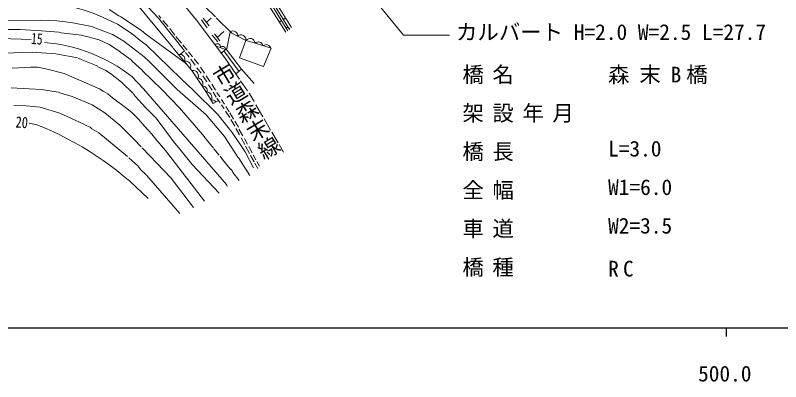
# Model space of a CAD drawing. Units: millimetres, scale not verified. Extents: x 40000 to 680000, y 20000 to 380000.
# Drawn here: x 485025 to 574370, y 198715 to 241522 of the extents above; entities that cross this region are included whole.
import ezdxf
from ezdxf.enums import TextEntityAlignment as Align

# ---------------------------------------------------------------- set-up
doc = ezdxf.new("R2010")
doc.units = ezdxf.units.MM
doc.header["$LTSCALE"] = 1000
for name, color, linetype, lineweight in [('M-BGD', 7, 'Continuous', 13), ('M-STR-HTXT', 7, 'Continuous', 13), ('M-TTL-BAND', 7, 'Continuous', 25)]:
    doc.layers.add(name, color=color, linetype=linetype, lineweight=lineweight)
doc.styles.add('@ＭＳ 明朝', font='')
doc.styles.add('ＭＳ ゴシック', font='')
doc.styles.get('@ＭＳ 明朝').set_extended_font_data('@MS Mincho')
doc.styles.get('ＭＳ ゴシック').set_extended_font_data('MS Gothic')

msp = doc.modelspace()

# ---------------------------------------------------------------- linework, layer by layer
at = {"layer": 'M-BGD'}
for p, q in [((512804, 246693), (517041, 239878)), ((516600, 239563), (512359, 246266)), ((512593, 246529), (516855, 239707)), ((513210, 246556), (517283, 240094)), ((506190, 240939), (502576, 245390)), ((503422, 237754), (498867, 243245)), ((495986, 242197), (497105, 241459)), ((500537, 242483), (501745, 241168)), ((507189, 242494), (508390, 241331)), ((497105, 241459), (497362, 241359)), ((497362, 241359), (499756, 239761)), ((501797, 241495), (502006, 241195)), ((483470, 240927), (488018, 240941)), ((489865, 240880), (488018, 240941)), ((489865, 240880), (491558, 240698)), ((491558, 240698), (493913, 240208)), ((495774, 241045), (496957, 240473)), ((498297, 239600), (496957, 240473)), ((501745, 241168), (504790, 237353)), ((502258, 240904), (502855, 240214)), ((509466, 236536), (506190, 240939)), ((506764, 240978), (507432, 240050)), ((506962, 241186), (507663, 240284)), ((507875, 241192), (507333, 240709)), ((508466, 241229), (510288, 239443)), ((515877, 240717), (516111, 240898)), ((516346, 241028), (516580, 241210)), ((481805, 239849), (485580, 239868)), ((485580, 239868), (488066, 239725)), ((488066, 239725), (490111, 239540)), ((490111, 239540), (490394, 239475)), ((492771, 239216), (490394, 239475)), ((493913, 240208), (496376, 239273)), ((498297, 239600), (498871, 239186)), ((499756, 239761), (500272, 239326)), ((503045, 239995), (503651, 239215)), ((509361, 239626), (508604, 238925)), ((510120, 239608), (509718, 237645)), ((516652, 240032), (516859, 240194)), ((516934, 240072), (517077, 239934)), ((483334, 238796), (486882, 238676)), ((492771, 239216), (494807, 238657)), ((494807, 238657), (495990, 238126)), ((496376, 239273), (497693, 238488)), ((498871, 239186), (499371, 238771)), ((499371, 238771), (499616, 238573)), ((499616, 238573), (500309, 238058)), ((500272, 239326), (504991, 235839)), ((503773, 239053), (504425, 238251)), ((508006, 239210), (508663, 238434)), ((508267, 239359), (508891, 238557)), ((510288, 239443), (511946, 238559)), ((511946, 238559), (511183, 236547)), ((511948, 238574), (513009, 238285)), ((497118, 237373), (495990, 238126)), ((500054, 236669), (497693, 238488)), ((504394, 234090), (500309, 238058)), ((503464, 237670), (505624, 235079)), ((504596, 238076), (505081, 237464)), ((508412, 237974), (509546, 237511)), ((513009, 238285), (514874, 237676)), ((514003, 235523), (514874, 237676)), ((487007, 237204), (483717, 237111)), ((487007, 237204), (489771, 237007)), ((489771, 237007), (492294, 236542)), ((497118, 237373), (497331, 237195)), ((498544, 236304), (497331, 237195)), ((504790, 237353), (504146, 236852)), ((504908, 237176), (505313, 236640)), ((505250, 237250), (505715, 236663)), ((509036, 237115), (509718, 237645)), ((509383, 237384), (511124, 234984)), ((509633, 237579), (511429, 235221)), ((492352, 236467), (492682, 236388)), ((492699, 236366), (494653, 235593)), ((498544, 236304), (498690, 236116)), ((499864, 235067), (498690, 236116)), ((500054, 236669), (500665, 236140)), ((503862, 232887), (500665, 236140)), ((505497, 236397), (506031, 235691)), ((505896, 236434), (506400, 235798)), ((509466, 236536), (511183, 234066)), ((511183, 236547), (514003, 235523)), ((486825, 235472), (484653, 235356)), ((486825, 235472), (487602, 235461)), ((487602, 235461), (488599, 235277)), ((488599, 235277), (490717, 234709)), ((494673, 235492), (495574, 235068)), ((495574, 235068), (496136, 234722)), ((499878, 235035), (502118, 232871)), ((505624, 235079), (507337, 232490)), ((506211, 235401), (506704, 234766)), ((507122, 234749), (506628, 235466)), ((511429, 235221), (510748, 234692)), ((511429, 235221), (512890, 233536)), ((490717, 234709), (494860, 232946)), ((496136, 234722), (497406, 233724)), ((498614, 234373), (500006, 232937)), ((504394, 234090), (505800, 232776)), ((506921, 234452), (507373, 233731)), ((507321, 234459), (507772, 233756)), ((497406, 233724), (498742, 232422)), ((507586, 233414), (508020, 232786)), ((507948, 233480), (508395, 232783)), ((511313, 233879), (512145, 232681)), ((486642, 232915), (484553, 233046)), ((486642, 232915), (488084, 232850)), ((488084, 232850), (489293, 232652)), ((489293, 232652), (490052, 232526)), ((490052, 232526), (490238, 232475)), ((490238, 232475), (491650, 232018)), ((494860, 232946), (495269, 232646)), ((495269, 232646), (495832, 232345)), ((495832, 232345), (496376, 231875)), ((498799, 232374), (499022, 232087)), ((500006, 232937), (509695, 221745)), ((502118, 232871), (504202, 230730)), ((507313, 229884), (503910, 232864)), ((505800, 232776), (508611, 229989)), ((507337, 232490), (508111, 231217)), ((508488, 231973), (508115, 232538)), ((508564, 232519), (508909, 231980)), ((512320, 232429), (512901, 231433)), ((491650, 232018), (493993, 231065)), ((496376, 231875), (498056, 230648)), ((500219, 230747), (499022, 232083)), ((508111, 231217), (508746, 231584)), ((508946, 231282), (508567, 231854)), ((509086, 231704), (509438, 231154)), ((486300, 230964), (484870, 230973)), ((486300, 230964), (487938, 230790)), ((487938, 230790), (490205, 230095)), ((493993, 231065), (495460, 230115)), ((498056, 230648), (498649, 230135)), ((500219, 230747), (501456, 229491)), ((507098, 227312), (504202, 230730)), ((509399, 230596), (509081, 231078)), ((509619, 230866), (509994, 230246)), ((513105, 231055), (513927, 229652)), ((490205, 230095), (492941, 228855)), ((495460, 230115), (497211, 228673)), ((499405, 229397), (498649, 230135)), ((507313, 229884), (509453, 227356)), ((508612, 229985), (510329, 227825)), ((510059, 229599), (509570, 230338)), ((510058, 230135), (510509, 229375)), ((486648, 228934), (487519, 228743)), ((492941, 228855), (493390, 228592)), ((500151, 228537), (499405, 229397)), ((501456, 229491), (503503, 226787)), ((510202, 229342), (510633, 228569)), ((510649, 229138), (511060, 228447)), ((514067, 229413), (514827, 228115)), ((493390, 228592), (493760, 228449)), ((493760, 228449), (493965, 228251)), ((493965, 228251), (494784, 227772)), ((497211, 228673), (498856, 227041)), ((500151, 228537), (500974, 227626)), ((510779, 228308), (511206, 227541)), ((511122, 228227), (511568, 227447)), ((514963, 227883), (515690, 226641)), ((498119, 225027), (494784, 227772)), ((498856, 227041), (499715, 226174)), ((500974, 227626), (501440, 227052)), ((501440, 227052), (502560, 225733)), ((507094, 227282), (508179, 226001)), ((510998, 224967), (509453, 227356)), ((510329, 227825), (511847, 225574)), ((511804, 226428), (511387, 227200)), ((511773, 227125), (512115, 226478)), ((499825, 226046), (503209, 222494)), ((503503, 226787), (504218, 225863)), ((512364, 225390), (511914, 226223)), ((512276, 226175), (512661, 225461)), ((515819, 226420), (516341, 225528)), ((502560, 225733), (502946, 225231)), ((502946, 225231), (507106, 219797)), ((504218, 225863), (505676, 224101)), ((508185, 225927), (508816, 225194)), ((511847, 225574), (512834, 223714)), ((512907, 224386), (512491, 225155)), ((512782, 225239), (513112, 224627)), ((498269, 224881), (499327, 223919)), ((508945, 225081), (509344, 224501)), ((509344, 224501), (510148, 223547)), ((510998, 224967), (511112, 224842)), ((512402, 222788), (511112, 224842)), ((513210, 224434), (513532, 223881)), ((499327, 223919), (499689, 223468)), ((500299, 222870), (499689, 223468)), ((505676, 224101), (508810, 220746)), ((510180, 223527), (510370, 223293)), ((513325, 223612), (512982, 224246)), ((500342, 222850), (504243, 218375)), ((503209, 222494), (505828, 219071)), ((510370, 223293), (510436, 223143)), ((510436, 223143), (511168, 222203)), ((509695, 221745), (509740, 221522))]:
    msp.add_line(p, q, dxfattribs=at)
for centre, radius, start, end in [((487282, 223396), 19586, 64.30497, 92.6649), ((510413, 239126), 563, 355.13286, 121.20602), ((511375, 238659), 580, 350.07497, 133.81362), ((512424, 238228), 588, 5.58604, 143.87443), ((486919, 219417), 18986, 51.97521, 85.3826), ((508626, 237868), 334, 343.9793, 147.80649), ((509214, 237486), 394, 10.04888, 135.71652), ((513425, 237908), 512, 8.44743, 138.37108), ((514301, 237517), 576, 16.65619, 127.14688), ((504224, 236372), 588, 341.29239, 84.38896), ((504934, 235598), 568, 330.17591, 103.27339), ((505748, 234424), 667, 326.24163, 100.7086), ((506196, 233485), 737, 341.76937, 75.89171), ((506885, 232721), 534, 344.05006, 95.67229), ((507329, 231923), 655, 336.55034, 94.34403), ((507971, 231072), 563, 35.76209, 101.07074), ((473508, 193530), 37898, 44.5186, 68.3024)]:
    msp.add_arc(centre, radius, start, end, dxfattribs=at)
at = {"layer": 'M-STR-HTXT'}
for p, q in [((501811, 274213), (530343, 239213)), ((530343, 239213), (535693, 239213))]:
    msp.add_line(p, q, dxfattribs=at)
at = {"layer": 'M-TTL-BAND'}
for p, q in [((40000, 205000), (579000, 205000)), ((568000, 205000), (568000, 204000))]:
    msp.add_line(p, q, dxfattribs=at)

# ---------------------------------------------------------------- texts
at = {"layer": 'M-BGD', "style": 'ＭＳ ゴシック'}
for s, width, p in [('15', 0.75, (487596, 239449)), ('20', 0.8, (485830, 229686))]:
    msp.add_text(s, height=1320, rotation=355.935, dxfattribs=dict(at, width=width)).set_placement(p, align=Align.TOP_CENTER)
at = {"layer": 'M-BGD', "style": '@ＭＳ 明朝'}
msp.add_text('市道森末線', height=1833, rotation=301.145, dxfattribs=at).set_placement((507508, 234888), align=Align.BOTTOM_LEFT)
at = {"layer": 'M-STR-HTXT', "style": 'ＭＳ ゴシック'}
for s, p in [('カルバート H=2.0 W=2.5 L=27.7', (536469, 238097)), ('L=3.0', (554219, 224475)), ('W1=6.0', (554219, 219975)), ('W2=3.5', (554219, 215475))]:
    msp.add_text(s, height=1833, dxfattribs=at).set_placement(p, align=Align.BOTTOM_LEFT)
at = {"layer": 'M-STR-HTXT', "char_height": 1833, "attachment_point": 7, "style": 'ＭＳ ゴシック'}
for s, insert in [('\\T1.4;橋名', (537219, 233475)), ('\\T1.46;森末B橋', (554219, 233475)), ('\\T1.4;架設年月', (537219, 228975)), ('\\T1.4;橋長', (537219, 224475)), ('\\T1.4;全幅', (537219, 219975)), ('\\T1.4;車道', (537219, 215475)), ('\\T1.4;橋種', (537219, 210975)), ('\\T1.4;RC', (554219, 210975))]:
    msp.add_mtext(s, dxfattribs=dict(at, insert=insert))
at = {"layer": 'M-TTL-BAND', "style": 'ＭＳ ゴシック'}
msp.add_text('500.0', height=1833, dxfattribs=at).set_placement((567844, 198195), align=Align.BOTTOM_CENTER)

doc.saveas('drawing.dxf')
